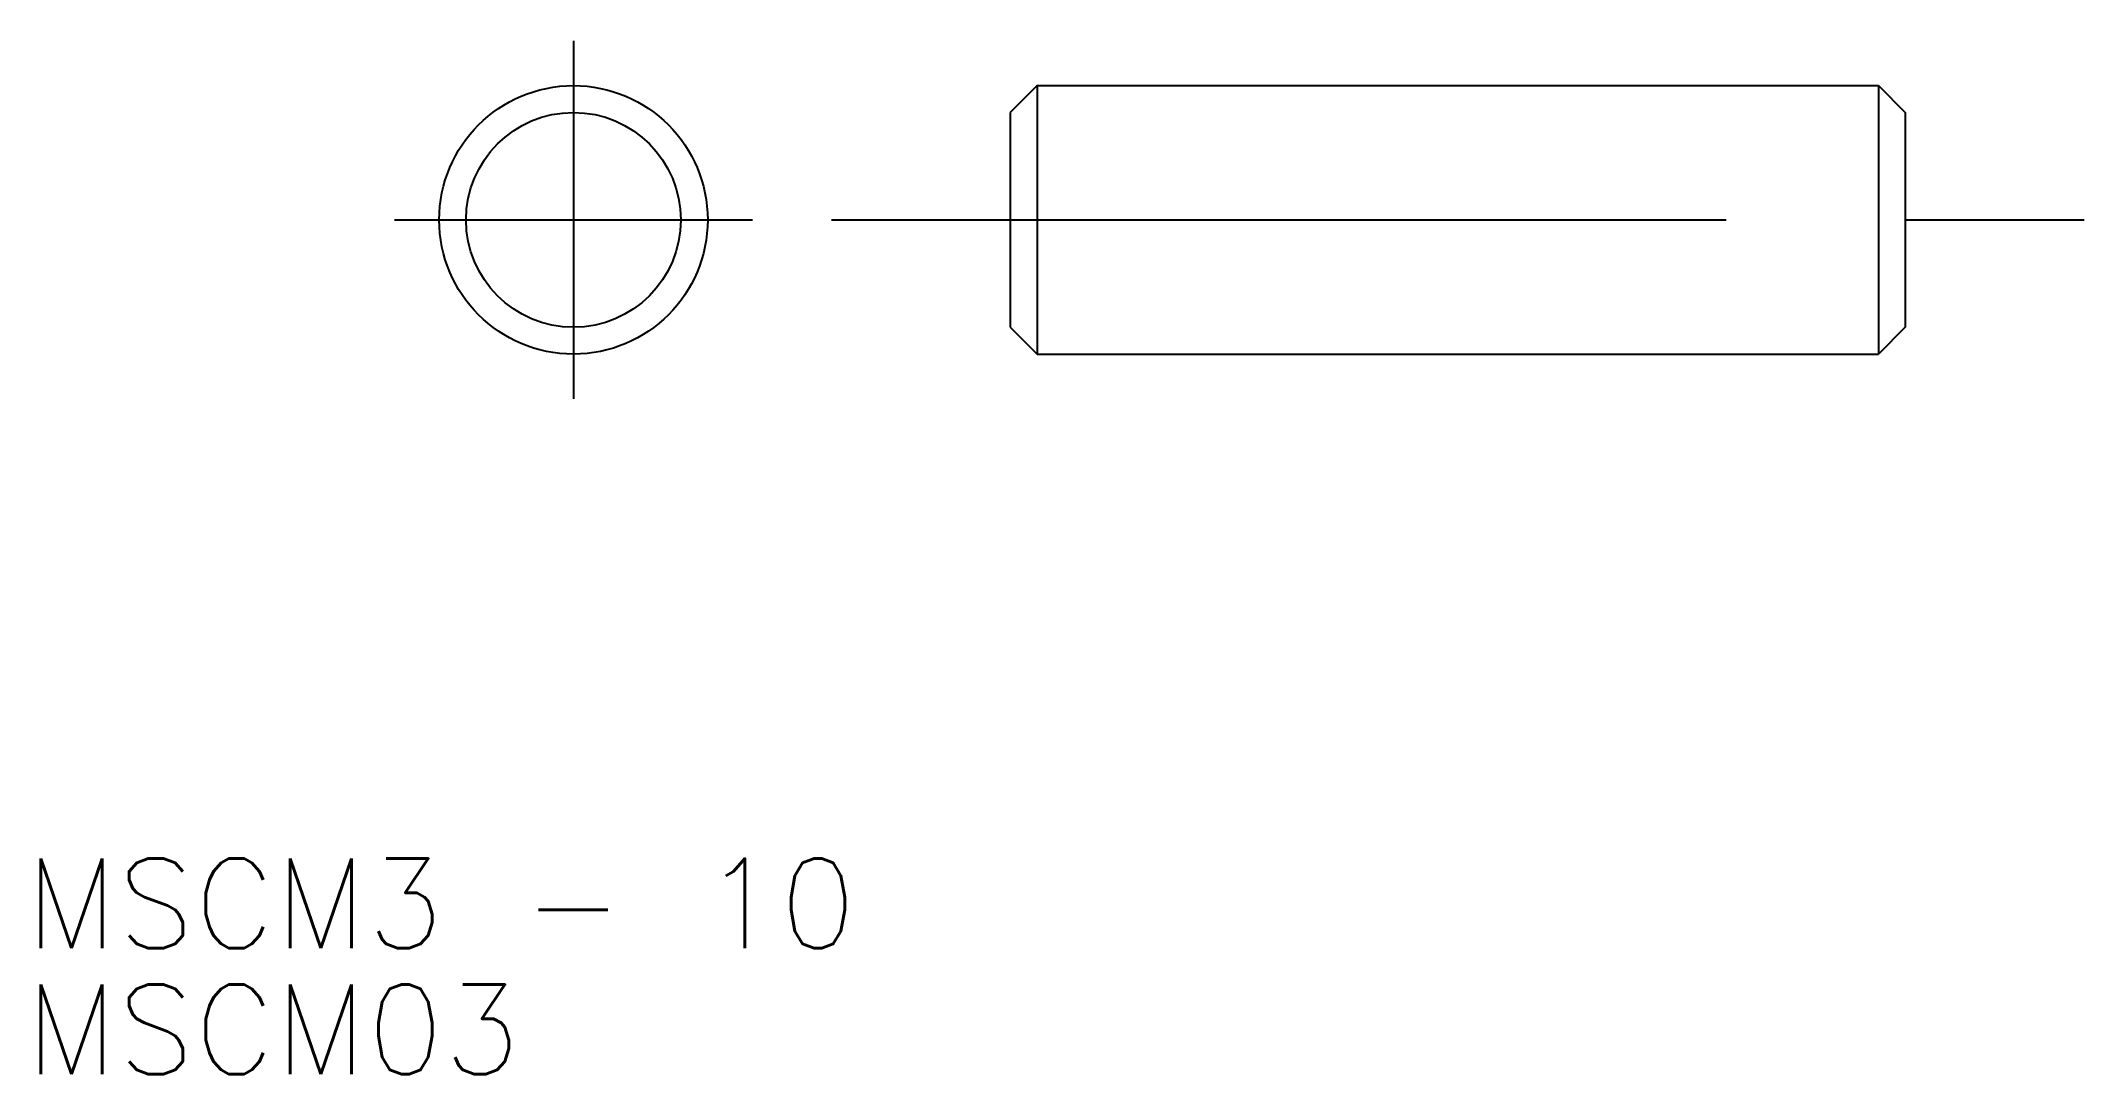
# Model space of a CAD drawing. Extents: x 462.8 to 485.7, y 194.3 to 205.9.
import ezdxf

# ---------------------------------------------------------------- set-up
doc = ezdxf.new("R2010")
doc.units = 0
doc.header["$LTSCALE"] = 8
doc.linetypes.add('CENTER', pattern=[2, 1.25, -0.25, 0.25, -0.25])
doc.layers.get('0').update_dxf_attribs({"linetype": 'CONTINUOUS'})
doc.layers.add('CENTER', color=1, linetype='CENTER')
doc.styles.get("Standard").update_dxf_attribs({"font": 'TXT', "bigfont": 'BIGFONT'})

msp = doc.modelspace()

# ---------------------------------------------------------------- linework, layer by layer
at = {"color": 7, "linetype": 'CONTINUOUS'}
for p, q in [((473.973, 205.376), (473.673, 205.076)), ((473.973, 205.376), (483.373, 205.376)), ((473.973, 205.376), (473.973, 202.376)), ((483.373, 205.376), (483.673, 205.076)), ((483.373, 205.376), (483.373, 202.376)), ((473.673, 205.076), (473.673, 202.676)), ((483.673, 205.076), (483.673, 202.676)), ((473.673, 202.676), (473.973, 202.376)), ((483.673, 202.676), (483.373, 202.376)), ((473.973, 202.376), (483.373, 202.376))]:
    msp.add_line(p, q, dxfattribs=at)
for radius in [1.5, 1.2]:
    msp.add_circle((468.791, 203.876), radius, dxfattribs=at)
at = {"layer": 'CENTER', "color": 1, "linetype": 'CENTER'}
for p, q in [((468.791, 205.876), (468.791, 201.876)), ((466.791, 203.876), (470.791, 203.876)), ((471.673, 203.876), (485.673, 203.876))]:
    msp.add_line(p, q, dxfattribs=at)

# ---------------------------------------------------------------- texts
at = {"color": 7, "linetype": 'CONTINUOUS'}
for s, p in [('MSCM3 - 10', (462.668, 195.737)), ('MSCM03', (462.668, 194.329))]:
    msp.add_text(s, height=1, dxfattribs=at).set_placement(p)

doc.saveas('drawing.dxf')
